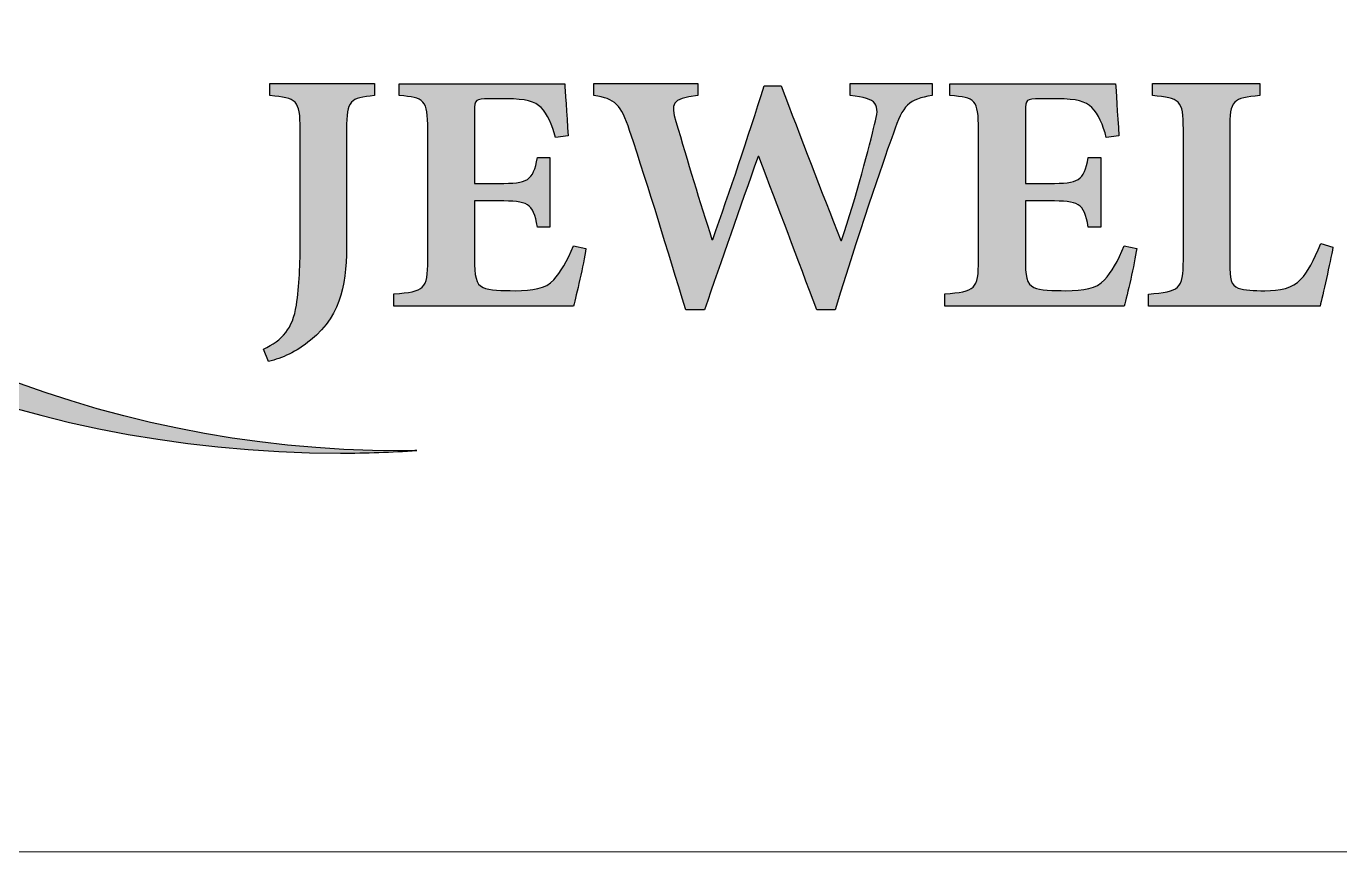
# Model space of a CAD drawing. Header units: millimetres. Extents: x -661.7 to -611.7, y -43.4 to 6.6.
# Drawn here: x -642.67 to -624.59, y -43.44 to -32.07 of the extents above; entities that cross this region are included whole.
import ezdxf

# ---------------------------------------------------------------- set-up
doc = ezdxf.new("R2010")
doc.units = ezdxf.units.MM
doc.header["$MEASUREMENT"] = 0
doc.layers.add('Layer 1', color=7, linetype='Continuous')

msp = doc.modelspace()

# ---------------------------------------------------------------- hatches: boundary and pattern name
at = {"layer": 'Layer 1', "true_color": 0x201e1e}
h = msp.add_hatch(color=250, dxfattribs=at)
edge = h.paths.add_edge_path()
edge.add_spline(control_points=[(-652.4869, -19.6005), (-652.6852, -20.5823), (-652.7894, -21.5983), (-652.7894, -22.6386), (-652.7894, -31.0771), (-645.9486, -37.9179), (-637.51, -37.9179), (-637.4375, -37.9179), (-637.3653, -37.9162), (-637.293, -37.9152), (-637.6408, -37.937), (-637.9912, -37.9494), (-638.3445, -37.9494), (-647.4663, -37.9494), (-654.8609, -30.5548), (-654.8609, -21.4331), (-654.8609, -20.5824), (-654.7965, -19.7469), (-654.6724, -18.9309), (-654.6018, -19.1911), (-654.4667, -19.4312), (-654.2602, -19.6111), (-653.8859, -19.9373), (-653.3138, -20.0605), (-652.8514, -19.8595), (-652.7104, -19.7982), (-652.5877, -19.7088), (-652.4869, -19.6005)], knot_values=[0, 0, 0, 0, 0.1111111, 0.1111111, 0.1111111, 0.2222222, 0.2222222, 0.2222222, 0.3333333, 0.3333333, 0.3333333, 0.4444444, 0.4444444, 0.4444444, 0.5555556, 0.5555556, 0.5555556, 0.6666667, 0.6666667, 0.6666667, 0.7777778, 0.7777778, 0.7777778, 0.8888889, 0.8888889, 0.8888889, 1, 1, 1, 1], degree=3, periodic=1)
h = msp.add_hatch(color=250, dxfattribs=at)
edge = h.paths.add_edge_path()
edge.add_spline(control_points=[(-637.8738, -32.8617), (-637.8738, -32.8617), (-639.3149, -32.8617), (-639.3149, -32.8617), (-639.3149, -32.8617), (-639.3149, -33.0267), (-639.3149, -33.0267), (-638.9507, -33.0586), (-638.899, -33.0872), (-638.899, -33.4898), (-638.899, -33.4898), (-638.899, -35.0178), (-638.899, -35.0178), (-638.899, -35.3468), (-638.9089, -35.646), (-638.9507, -35.9144), (-639.0024, -36.2334), (-639.141, -36.3974), (-639.4051, -36.5162), (-639.4051, -36.5162), (-639.3347, -36.6878), (-639.3347, -36.6878), (-639.1476, -36.6427), (-638.954, -36.5591), (-638.7571, -36.3941), (-638.3028, -36.0233), (-638.261, -35.5723), (-638.261, -35.0211), (-638.261, -35.0211), (-638.261, -33.4898), (-638.261, -33.4898), (-638.261, -33.0872), (-638.2126, -33.0586), (-637.8738, -33.0267), (-637.8738, -33.0267), (-637.8738, -32.8617), (-637.8738, -32.8617)], knot_values=[0, 0, 0, 0, 0.0833333, 0.0833333, 0.0833333, 0.1666667, 0.1666667, 0.1666667, 0.25, 0.25, 0.25, 0.3333333, 0.3333333, 0.3333333, 0.4166667, 0.4166667, 0.4166667, 0.5, 0.5, 0.5, 0.5833333, 0.5833333, 0.5833333, 0.6666667, 0.6666667, 0.6666667, 0.75, 0.75, 0.75, 0.8333333, 0.8333333, 0.8333333, 0.9166667, 0.9166667, 0.9166667, 1, 1, 1, 1], degree=3, periodic=1)
h = msp.add_hatch(color=250, dxfattribs=at)
edge = h.paths.add_edge_path()
edge.add_spline(control_points=[(-635.1356, -35.0938), (-635.2236, -35.3072), (-635.3139, -35.4623), (-635.4074, -35.5646), (-635.5185, -35.6878), (-635.7, -35.7131), (-635.9398, -35.7131), (-636.1169, -35.7131), (-636.2984, -35.7076), (-636.382, -35.668), (-636.4821, -35.6262), (-636.4987, -35.5041), (-636.4987, -35.2775), (-636.4987, -35.2775), (-636.4987, -34.4777), (-636.4987, -34.4777), (-636.4987, -34.4777), (-636.1686, -34.4777), (-636.1686, -34.4777), (-635.7616, -34.4777), (-635.6934, -34.4975), (-635.6329, -34.8363), (-635.6329, -34.8363), (-635.4612, -34.8363), (-635.4612, -34.8363), (-635.4612, -34.8363), (-635.4612, -33.8793), (-635.4612, -33.8793), (-635.4612, -33.8793), (-635.6329, -33.8793), (-635.6329, -33.8793), (-635.6934, -34.2071), (-635.7616, -34.2357), (-636.1686, -34.2357), (-636.1686, -34.2357), (-636.4987, -34.2357), (-636.4987, -34.2357), (-636.4987, -34.2357), (-636.4987, -33.2357), (-636.4987, -33.2357), (-636.4987, -33.0817), (-636.4854, -33.0718), (-636.2984, -33.0718), (-636.2984, -33.0718), (-636.0531, -33.0718), (-636.0531, -33.0718), (-635.7968, -33.0718), (-635.6681, -33.107), (-635.5823, -33.1906), (-635.4965, -33.2742), (-635.4261, -33.4381), (-635.3842, -33.602), (-635.3842, -33.602), (-635.2104, -33.58), (-635.2104, -33.58), (-635.2292, -33.2742), (-635.2523, -32.9464), (-635.2555, -32.8628), (-635.2555, -32.8628), (-637.536, -32.8628), (-637.536, -32.8628), (-637.536, -32.8628), (-637.536, -33.0267), (-637.536, -33.0267), (-637.1884, -33.0553), (-637.1433, -33.0784), (-637.1433, -33.4975), (-637.1433, -33.4975), (-637.1433, -35.2907), (-637.1433, -35.2907), (-637.1433, -35.6977), (-637.1884, -35.723), (-637.6075, -35.7582), (-637.6075, -35.7582), (-637.6075, -35.9243), (-637.6075, -35.9243), (-637.6075, -35.9243), (-635.1356, -35.9243), (-635.1356, -35.9243), (-635.0971, -35.7835), (-634.997, -35.349), (-634.9651, -35.1322), (-634.9651, -35.1322), (-635.1356, -35.0938), (-635.1356, -35.0938)], knot_values=[0, 0, 0, 0, 0.0357143, 0.0357143, 0.0357143, 0.0714286, 0.0714286, 0.0714286, 0.1071429, 0.1071429, 0.1071429, 0.1428571, 0.1428571, 0.1428571, 0.1785714, 0.1785714, 0.1785714, 0.2142857, 0.2142857, 0.2142857, 0.25, 0.25, 0.25, 0.2857143, 0.2857143, 0.2857143, 0.3214286, 0.3214286, 0.3214286, 0.3571429, 0.3571429, 0.3571429, 0.3928571, 0.3928571, 0.3928571, 0.4285714, 0.4285714, 0.4285714, 0.4642857, 0.4642857, 0.4642857, 0.5, 0.5, 0.5, 0.5357143, 0.5357143, 0.5357143, 0.5714286, 0.5714286, 0.5714286, 0.6071429, 0.6071429, 0.6071429, 0.6428571, 0.6428571, 0.6428571, 0.6785714, 0.6785714, 0.6785714, 0.7142857, 0.7142857, 0.7142857, 0.75, 0.75, 0.75, 0.7857143, 0.7857143, 0.7857143, 0.8214286, 0.8214286, 0.8214286, 0.8571429, 0.8571429, 0.8571429, 0.8928571, 0.8928571, 0.8928571, 0.9285714, 0.9285714, 0.9285714, 0.9642857, 0.9642857, 0.9642857, 1, 1, 1, 1], degree=3, periodic=1)
h = msp.add_hatch(color=250, dxfattribs=at)
edge = h.paths.add_edge_path()
edge.add_spline(control_points=[(-630.1985, -32.8617), (-630.1985, -32.8617), (-631.3282, -32.8617), (-631.3282, -32.8617), (-631.3282, -32.8617), (-631.3282, -33.0267), (-631.3282, -33.0267), (-630.941, -33.0652), (-630.9157, -33.1455), (-630.9894, -33.426), (-631.0543, -33.69), (-631.2469, -34.4359), (-631.4438, -35.0222), (-631.4438, -35.0222), (-631.4536, -35.0222), (-631.4536, -35.0222), (-631.7276, -34.3391), (-632.0015, -33.6097), (-632.2787, -32.8903), (-632.2787, -32.8903), (-632.5108, -32.8903), (-632.5108, -32.8903), (-632.7397, -33.6229), (-632.9839, -34.3424), (-633.2193, -35.009), (-633.2193, -35.009), (-633.2292, -35.009), (-633.2292, -35.009), (-633.3964, -34.4865), (-633.5647, -33.9387), (-633.7254, -33.3842), (-633.7968, -33.1455), (-633.7968, -33.0685), (-633.4261, -33.0267), (-633.4261, -33.0267), (-633.4261, -32.8617), (-633.4261, -32.8617), (-633.4261, -32.8617), (-634.854, -32.8617), (-634.854, -32.8617), (-634.854, -32.8617), (-634.854, -33.0267), (-634.854, -33.0267), (-634.5603, -33.0685), (-634.4833, -33.1455), (-634.3634, -33.5096), (-634.0861, -34.3391), (-633.8507, -35.1257), (-633.59, -35.9771), (-633.59, -35.9771), (-633.3326, -35.9771), (-633.3326, -35.9771), (-633.0972, -35.2896), (-632.8486, -34.5866), (-632.5944, -33.865), (-632.5944, -33.865), (-632.5845, -33.865), (-632.5845, -33.865), (-632.3073, -34.5866), (-632.0532, -35.2676), (-631.7859, -35.9771), (-631.7859, -35.9771), (-631.534, -35.9771), (-631.534, -35.9771), (-631.1247, -34.6581), (-630.8387, -33.8386), (-630.732, -33.5459), (-630.6, -33.1488), (-630.5175, -33.0784), (-630.1985, -33.0267), (-630.1985, -33.0267), (-630.1985, -32.8617), (-630.1985, -32.8617)], knot_values=[0, 0, 0, 0, 0.0416667, 0.0416667, 0.0416667, 0.0833333, 0.0833333, 0.0833333, 0.125, 0.125, 0.125, 0.1666667, 0.1666667, 0.1666667, 0.2083333, 0.2083333, 0.2083333, 0.25, 0.25, 0.25, 0.2916667, 0.2916667, 0.2916667, 0.3333333, 0.3333333, 0.3333333, 0.375, 0.375, 0.375, 0.4166667, 0.4166667, 0.4166667, 0.4583333, 0.4583333, 0.4583333, 0.5, 0.5, 0.5, 0.5416667, 0.5416667, 0.5416667, 0.5833333, 0.5833333, 0.5833333, 0.625, 0.625, 0.625, 0.6666667, 0.6666667, 0.6666667, 0.7083333, 0.7083333, 0.7083333, 0.75, 0.75, 0.75, 0.7916667, 0.7916667, 0.7916667, 0.8333333, 0.8333333, 0.8333333, 0.875, 0.875, 0.875, 0.9166667, 0.9166667, 0.9166667, 0.9583333, 0.9583333, 0.9583333, 1, 1, 1, 1], degree=3, periodic=1)
h = msp.add_hatch(color=250, dxfattribs=at)
edge = h.paths.add_edge_path()
edge.add_spline(control_points=[(-627.5517, -35.0938), (-627.6397, -35.3072), (-627.7299, -35.4623), (-627.8234, -35.5646), (-627.9345, -35.6878), (-628.116, -35.7131), (-628.3558, -35.7131), (-628.5329, -35.7131), (-628.7145, -35.7076), (-628.7981, -35.668), (-628.8982, -35.6262), (-628.9147, -35.5041), (-628.9147, -35.2775), (-628.9147, -35.2775), (-628.9147, -34.4777), (-628.9147, -34.4777), (-628.9147, -34.4777), (-628.5846, -34.4777), (-628.5846, -34.4777), (-628.1776, -34.4777), (-628.1094, -34.4975), (-628.0489, -34.8363), (-628.0489, -34.8363), (-627.8773, -34.8363), (-627.8773, -34.8363), (-627.8773, -34.8363), (-627.8773, -33.8793), (-627.8773, -33.8793), (-627.8773, -33.8793), (-628.0489, -33.8793), (-628.0489, -33.8793), (-628.1094, -34.2071), (-628.1776, -34.2357), (-628.5846, -34.2357), (-628.5846, -34.2357), (-628.9147, -34.2357), (-628.9147, -34.2357), (-628.9147, -34.2357), (-628.9147, -33.2357), (-628.9147, -33.2357), (-628.9147, -33.0817), (-628.9015, -33.0718), (-628.7145, -33.0718), (-628.7145, -33.0718), (-628.4691, -33.0718), (-628.4691, -33.0718), (-628.2128, -33.0718), (-628.0841, -33.107), (-627.9983, -33.1906), (-627.9125, -33.2742), (-627.8421, -33.4381), (-627.8003, -33.602), (-627.8003, -33.602), (-627.6265, -33.58), (-627.6265, -33.58), (-627.6452, -33.2742), (-627.6683, -32.9464), (-627.6716, -32.8628), (-627.6716, -32.8628), (-629.952, -32.8628), (-629.952, -32.8628), (-629.952, -32.8628), (-629.952, -33.0267), (-629.952, -33.0267), (-629.6044, -33.0553), (-629.5593, -33.0784), (-629.5593, -33.4975), (-629.5593, -33.4975), (-629.5593, -35.2907), (-629.5593, -35.2907), (-629.5593, -35.6977), (-629.6044, -35.723), (-630.0236, -35.7582), (-630.0236, -35.7582), (-630.0236, -35.9243), (-630.0236, -35.9243), (-630.0236, -35.9243), (-627.5517, -35.9243), (-627.5517, -35.9243), (-627.5132, -35.7835), (-627.413, -35.349), (-627.3812, -35.1322), (-627.3812, -35.1322), (-627.5517, -35.0938), (-627.5517, -35.0938)], knot_values=[0, 0, 0, 0, 0.0357143, 0.0357143, 0.0357143, 0.0714286, 0.0714286, 0.0714286, 0.1071429, 0.1071429, 0.1071429, 0.1428571, 0.1428571, 0.1428571, 0.1785714, 0.1785714, 0.1785714, 0.2142857, 0.2142857, 0.2142857, 0.25, 0.25, 0.25, 0.2857143, 0.2857143, 0.2857143, 0.3214286, 0.3214286, 0.3214286, 0.3571429, 0.3571429, 0.3571429, 0.3928571, 0.3928571, 0.3928571, 0.4285714, 0.4285714, 0.4285714, 0.4642857, 0.4642857, 0.4642857, 0.5, 0.5, 0.5, 0.5357143, 0.5357143, 0.5357143, 0.5714286, 0.5714286, 0.5714286, 0.6071429, 0.6071429, 0.6071429, 0.6428571, 0.6428571, 0.6428571, 0.6785714, 0.6785714, 0.6785714, 0.7142857, 0.7142857, 0.7142857, 0.75, 0.75, 0.75, 0.7857143, 0.7857143, 0.7857143, 0.8214286, 0.8214286, 0.8214286, 0.8571429, 0.8571429, 0.8571429, 0.8928571, 0.8928571, 0.8928571, 0.9285714, 0.9285714, 0.9285714, 0.9642857, 0.9642857, 0.9642857, 1, 1, 1, 1], degree=3, periodic=1)
h = msp.add_hatch(color=250, dxfattribs=at)
edge = h.paths.add_edge_path()
edge.add_spline(control_points=[(-624.8466, -35.0619), (-624.9434, -35.3072), (-625.0303, -35.4557), (-625.1205, -35.5558), (-625.2338, -35.6812), (-625.4109, -35.7131), (-625.6166, -35.7131), (-625.7684, -35.7131), (-625.8938, -35.7098), (-625.984, -35.6779), (-626.0841, -35.6361), (-626.1006, -35.5558), (-626.1006, -35.3325), (-626.1006, -35.3325), (-626.1006, -33.4909), (-626.1006, -33.4909), (-626.1006, -33.0872), (-626.0555, -33.0586), (-625.6848, -33.0267), (-625.6848, -33.0267), (-625.6848, -32.8617), (-625.6848, -32.8617), (-625.6848, -32.8617), (-627.1644, -32.8617), (-627.1644, -32.8617), (-627.1644, -32.8617), (-627.1644, -33.0267), (-627.1644, -33.0267), (-626.7904, -33.0586), (-626.7387, -33.0872), (-626.7387, -33.4909), (-626.7387, -33.4909), (-626.7387, -35.2874), (-626.7387, -35.2874), (-626.7387, -35.6988), (-626.7904, -35.7241), (-627.2194, -35.7593), (-627.2194, -35.7593), (-627.2194, -35.9243), (-627.2194, -35.9243), (-627.2194, -35.9243), (-624.8565, -35.9243), (-624.8565, -35.9243), (-624.8213, -35.7934), (-624.7178, -35.3204), (-624.6794, -35.1136), (-624.6794, -35.1136), (-624.8466, -35.0619), (-624.8466, -35.0619)], knot_values=[0, 0, 0, 0, 0.0625, 0.0625, 0.0625, 0.125, 0.125, 0.125, 0.1875, 0.1875, 0.1875, 0.25, 0.25, 0.25, 0.3125, 0.3125, 0.3125, 0.375, 0.375, 0.375, 0.4375, 0.4375, 0.4375, 0.5, 0.5, 0.5, 0.5625, 0.5625, 0.5625, 0.625, 0.625, 0.625, 0.6875, 0.6875, 0.6875, 0.75, 0.75, 0.75, 0.8125, 0.8125, 0.8125, 0.875, 0.875, 0.875, 0.9375, 0.9375, 0.9375, 1, 1, 1, 1], degree=3, periodic=1)

# ---------------------------------------------------------------- linework, layer by layer
at = {"layer": 'Layer 1', "color": 250, "lineweight": 18}
msp.add_open_spline([(-649.7355, 6.5615), (-649.7355, 6.5615), (-623.7355, 6.5615), (-623.7355, 6.5615), (-623.7355, 6.5615), (-611.7355, -5.4385), (-611.7355, -5.4385), (-611.7355, -5.4385), (-611.7355, -31.4385), (-611.7355, -31.4385), (-611.7355, -31.4385), (-623.7355, -43.4385), (-623.7355, -43.4385), (-623.7355, -43.4385), (-649.7355, -43.4385), (-649.7355, -43.4385), (-649.7355, -43.4385), (-661.7355, -31.4385), (-661.7355, -31.4385), (-661.7355, -31.4385), (-661.7355, -5.4385), (-661.7355, -5.4385), (-661.7355, -5.4385), (-649.7355, 6.5615), (-649.7355, 6.5615)], degree=3, knots=[0, 0, 0, 0, 0.125, 0.125, 0.125, 0.25, 0.25, 0.25, 0.375, 0.375, 0.375, 0.5, 0.5, 0.5, 0.625, 0.625, 0.625, 0.75, 0.75, 0.75, 0.875, 0.875, 0.875, 1, 1, 1, 1], dxfattribs=at)
at = {"layer": 'Layer 1', "color": 250}
for points, knots in [([(-652.4869, -19.6005), (-652.6852, -20.5823), (-652.7894, -21.5983), (-652.7894, -22.6386), (-652.7894, -31.0771), (-645.9486, -37.9179), (-637.51, -37.9179), (-637.4375, -37.9179), (-637.3653, -37.9162), (-637.293, -37.9152), (-637.6408, -37.937), (-637.9912, -37.9494), (-638.3445, -37.9494), (-647.4663, -37.9494), (-654.8609, -30.5548), (-654.8609, -21.4331), (-654.8609, -20.5824), (-654.7965, -19.7469), (-654.6724, -18.9309), (-654.6018, -19.1911), (-654.4667, -19.4312), (-654.2602, -19.6111), (-653.8859, -19.9373), (-653.3138, -20.0605), (-652.8514, -19.8595), (-652.7104, -19.7982), (-652.5877, -19.7088), (-652.4869, -19.6005)], [0, 0, 0, 0, 0.1111111, 0.1111111, 0.1111111, 0.2222222, 0.2222222, 0.2222222, 0.3333333, 0.3333333, 0.3333333, 0.4444444, 0.4444444, 0.4444444, 0.5555556, 0.5555556, 0.5555556, 0.6666667, 0.6666667, 0.6666667, 0.7777778, 0.7777778, 0.7777778, 0.8888889, 0.8888889, 0.8888889, 1, 1, 1, 1]), ([(-637.8738, -32.8617), (-637.8738, -32.8617), (-639.3149, -32.8617), (-639.3149, -32.8617), (-639.3149, -32.8617), (-639.3149, -33.0267), (-639.3149, -33.0267), (-638.9507, -33.0586), (-638.899, -33.0872), (-638.899, -33.4898), (-638.899, -33.4898), (-638.899, -35.0178), (-638.899, -35.0178), (-638.899, -35.3468), (-638.9089, -35.646), (-638.9507, -35.9144), (-639.0024, -36.2334), (-639.141, -36.3974), (-639.4051, -36.5162), (-639.4051, -36.5162), (-639.3347, -36.6878), (-639.3347, -36.6878), (-639.1476, -36.6427), (-638.954, -36.5591), (-638.7571, -36.3941), (-638.3028, -36.0233), (-638.261, -35.5723), (-638.261, -35.0211), (-638.261, -35.0211), (-638.261, -33.4898), (-638.261, -33.4898), (-638.261, -33.0872), (-638.2126, -33.0586), (-637.8738, -33.0267), (-637.8738, -33.0267), (-637.8738, -32.8617), (-637.8738, -32.8617)], [0, 0, 0, 0, 0.0833333, 0.0833333, 0.0833333, 0.1666667, 0.1666667, 0.1666667, 0.25, 0.25, 0.25, 0.3333333, 0.3333333, 0.3333333, 0.4166667, 0.4166667, 0.4166667, 0.5, 0.5, 0.5, 0.5833333, 0.5833333, 0.5833333, 0.6666667, 0.6666667, 0.6666667, 0.75, 0.75, 0.75, 0.8333333, 0.8333333, 0.8333333, 0.9166667, 0.9166667, 0.9166667, 1, 1, 1, 1]), ([(-635.1356, -35.0938), (-635.2236, -35.3072), (-635.3139, -35.4623), (-635.4074, -35.5646), (-635.5185, -35.6878), (-635.7, -35.7131), (-635.9398, -35.7131), (-636.1169, -35.7131), (-636.2984, -35.7076), (-636.382, -35.668), (-636.4821, -35.6262), (-636.4987, -35.5041), (-636.4987, -35.2775), (-636.4987, -35.2775), (-636.4987, -34.4777), (-636.4987, -34.4777), (-636.4987, -34.4777), (-636.1686, -34.4777), (-636.1686, -34.4777), (-635.7616, -34.4777), (-635.6934, -34.4975), (-635.6329, -34.8363), (-635.6329, -34.8363), (-635.4612, -34.8363), (-635.4612, -34.8363), (-635.4612, -34.8363), (-635.4612, -33.8793), (-635.4612, -33.8793), (-635.4612, -33.8793), (-635.6329, -33.8793), (-635.6329, -33.8793), (-635.6934, -34.2071), (-635.7616, -34.2357), (-636.1686, -34.2357), (-636.1686, -34.2357), (-636.4987, -34.2357), (-636.4987, -34.2357), (-636.4987, -34.2357), (-636.4987, -33.2357), (-636.4987, -33.2357), (-636.4987, -33.0817), (-636.4854, -33.0718), (-636.2984, -33.0718), (-636.2984, -33.0718), (-636.0531, -33.0718), (-636.0531, -33.0718), (-635.7968, -33.0718), (-635.6681, -33.107), (-635.5823, -33.1906), (-635.4965, -33.2742), (-635.4261, -33.4381), (-635.3842, -33.602), (-635.3842, -33.602), (-635.2104, -33.58), (-635.2104, -33.58), (-635.2292, -33.2742), (-635.2523, -32.9464), (-635.2555, -32.8628), (-635.2555, -32.8628), (-637.536, -32.8628), (-637.536, -32.8628), (-637.536, -32.8628), (-637.536, -33.0267), (-637.536, -33.0267), (-637.1884, -33.0553), (-637.1433, -33.0784), (-637.1433, -33.4975), (-637.1433, -33.4975), (-637.1433, -35.2907), (-637.1433, -35.2907), (-637.1433, -35.6977), (-637.1884, -35.723), (-637.6075, -35.7582), (-637.6075, -35.7582), (-637.6075, -35.9243), (-637.6075, -35.9243), (-637.6075, -35.9243), (-635.1356, -35.9243), (-635.1356, -35.9243), (-635.0971, -35.7835), (-634.997, -35.349), (-634.9651, -35.1322), (-634.9651, -35.1322), (-635.1356, -35.0938), (-635.1356, -35.0938)], [0, 0, 0, 0, 0.0357143, 0.0357143, 0.0357143, 0.0714286, 0.0714286, 0.0714286, 0.1071429, 0.1071429, 0.1071429, 0.1428571, 0.1428571, 0.1428571, 0.1785714, 0.1785714, 0.1785714, 0.2142857, 0.2142857, 0.2142857, 0.25, 0.25, 0.25, 0.2857143, 0.2857143, 0.2857143, 0.3214286, 0.3214286, 0.3214286, 0.3571429, 0.3571429, 0.3571429, 0.3928571, 0.3928571, 0.3928571, 0.4285714, 0.4285714, 0.4285714, 0.4642857, 0.4642857, 0.4642857, 0.5, 0.5, 0.5, 0.5357143, 0.5357143, 0.5357143, 0.5714286, 0.5714286, 0.5714286, 0.6071429, 0.6071429, 0.6071429, 0.6428571, 0.6428571, 0.6428571, 0.6785714, 0.6785714, 0.6785714, 0.7142857, 0.7142857, 0.7142857, 0.75, 0.75, 0.75, 0.7857143, 0.7857143, 0.7857143, 0.8214286, 0.8214286, 0.8214286, 0.8571429, 0.8571429, 0.8571429, 0.8928571, 0.8928571, 0.8928571, 0.9285714, 0.9285714, 0.9285714, 0.9642857, 0.9642857, 0.9642857, 1, 1, 1, 1]), ([(-630.1985, -32.8617), (-630.1985, -32.8617), (-631.3282, -32.8617), (-631.3282, -32.8617), (-631.3282, -32.8617), (-631.3282, -33.0267), (-631.3282, -33.0267), (-630.941, -33.0652), (-630.9157, -33.1455), (-630.9894, -33.426), (-631.0543, -33.69), (-631.2469, -34.4359), (-631.4438, -35.0222), (-631.4438, -35.0222), (-631.4536, -35.0222), (-631.4536, -35.0222), (-631.7276, -34.3391), (-632.0015, -33.6097), (-632.2787, -32.8903), (-632.2787, -32.8903), (-632.5108, -32.8903), (-632.5108, -32.8903), (-632.7397, -33.6229), (-632.9839, -34.3424), (-633.2193, -35.009), (-633.2193, -35.009), (-633.2292, -35.009), (-633.2292, -35.009), (-633.3964, -34.4865), (-633.5647, -33.9387), (-633.7254, -33.3842), (-633.7968, -33.1455), (-633.7968, -33.0685), (-633.4261, -33.0267), (-633.4261, -33.0267), (-633.4261, -32.8617), (-633.4261, -32.8617), (-633.4261, -32.8617), (-634.854, -32.8617), (-634.854, -32.8617), (-634.854, -32.8617), (-634.854, -33.0267), (-634.854, -33.0267), (-634.5603, -33.0685), (-634.4833, -33.1455), (-634.3634, -33.5096), (-634.0861, -34.3391), (-633.8507, -35.1257), (-633.59, -35.9771), (-633.59, -35.9771), (-633.3326, -35.9771), (-633.3326, -35.9771), (-633.0972, -35.2896), (-632.8486, -34.5866), (-632.5944, -33.865), (-632.5944, -33.865), (-632.5845, -33.865), (-632.5845, -33.865), (-632.3073, -34.5866), (-632.0532, -35.2676), (-631.7859, -35.9771), (-631.7859, -35.9771), (-631.534, -35.9771), (-631.534, -35.9771), (-631.1247, -34.6581), (-630.8387, -33.8386), (-630.732, -33.5459), (-630.6, -33.1488), (-630.5175, -33.0784), (-630.1985, -33.0267), (-630.1985, -33.0267), (-630.1985, -32.8617), (-630.1985, -32.8617)], [0, 0, 0, 0, 0.0416667, 0.0416667, 0.0416667, 0.0833333, 0.0833333, 0.0833333, 0.125, 0.125, 0.125, 0.1666667, 0.1666667, 0.1666667, 0.2083333, 0.2083333, 0.2083333, 0.25, 0.25, 0.25, 0.2916667, 0.2916667, 0.2916667, 0.3333333, 0.3333333, 0.3333333, 0.375, 0.375, 0.375, 0.4166667, 0.4166667, 0.4166667, 0.4583333, 0.4583333, 0.4583333, 0.5, 0.5, 0.5, 0.5416667, 0.5416667, 0.5416667, 0.5833333, 0.5833333, 0.5833333, 0.625, 0.625, 0.625, 0.6666667, 0.6666667, 0.6666667, 0.7083333, 0.7083333, 0.7083333, 0.75, 0.75, 0.75, 0.7916667, 0.7916667, 0.7916667, 0.8333333, 0.8333333, 0.8333333, 0.875, 0.875, 0.875, 0.9166667, 0.9166667, 0.9166667, 0.9583333, 0.9583333, 0.9583333, 1, 1, 1, 1]), ([(-627.5517, -35.0938), (-627.6397, -35.3072), (-627.7299, -35.4623), (-627.8234, -35.5646), (-627.9345, -35.6878), (-628.116, -35.7131), (-628.3558, -35.7131), (-628.5329, -35.7131), (-628.7145, -35.7076), (-628.7981, -35.668), (-628.8982, -35.6262), (-628.9147, -35.5041), (-628.9147, -35.2775), (-628.9147, -35.2775), (-628.9147, -34.4777), (-628.9147, -34.4777), (-628.9147, -34.4777), (-628.5846, -34.4777), (-628.5846, -34.4777), (-628.1776, -34.4777), (-628.1094, -34.4975), (-628.0489, -34.8363), (-628.0489, -34.8363), (-627.8773, -34.8363), (-627.8773, -34.8363), (-627.8773, -34.8363), (-627.8773, -33.8793), (-627.8773, -33.8793), (-627.8773, -33.8793), (-628.0489, -33.8793), (-628.0489, -33.8793), (-628.1094, -34.2071), (-628.1776, -34.2357), (-628.5846, -34.2357), (-628.5846, -34.2357), (-628.9147, -34.2357), (-628.9147, -34.2357), (-628.9147, -34.2357), (-628.9147, -33.2357), (-628.9147, -33.2357), (-628.9147, -33.0817), (-628.9015, -33.0718), (-628.7145, -33.0718), (-628.7145, -33.0718), (-628.4691, -33.0718), (-628.4691, -33.0718), (-628.2128, -33.0718), (-628.0841, -33.107), (-627.9983, -33.1906), (-627.9125, -33.2742), (-627.8421, -33.4381), (-627.8003, -33.602), (-627.8003, -33.602), (-627.6265, -33.58), (-627.6265, -33.58), (-627.6452, -33.2742), (-627.6683, -32.9464), (-627.6716, -32.8628), (-627.6716, -32.8628), (-629.952, -32.8628), (-629.952, -32.8628), (-629.952, -32.8628), (-629.952, -33.0267), (-629.952, -33.0267), (-629.6044, -33.0553), (-629.5593, -33.0784), (-629.5593, -33.4975), (-629.5593, -33.4975), (-629.5593, -35.2907), (-629.5593, -35.2907), (-629.5593, -35.6977), (-629.6044, -35.723), (-630.0236, -35.7582), (-630.0236, -35.7582), (-630.0236, -35.9243), (-630.0236, -35.9243), (-630.0236, -35.9243), (-627.5517, -35.9243), (-627.5517, -35.9243), (-627.5132, -35.7835), (-627.413, -35.349), (-627.3812, -35.1322), (-627.3812, -35.1322), (-627.5517, -35.0938), (-627.5517, -35.0938)], [0, 0, 0, 0, 0.0357143, 0.0357143, 0.0357143, 0.0714286, 0.0714286, 0.0714286, 0.1071429, 0.1071429, 0.1071429, 0.1428571, 0.1428571, 0.1428571, 0.1785714, 0.1785714, 0.1785714, 0.2142857, 0.2142857, 0.2142857, 0.25, 0.25, 0.25, 0.2857143, 0.2857143, 0.2857143, 0.3214286, 0.3214286, 0.3214286, 0.3571429, 0.3571429, 0.3571429, 0.3928571, 0.3928571, 0.3928571, 0.4285714, 0.4285714, 0.4285714, 0.4642857, 0.4642857, 0.4642857, 0.5, 0.5, 0.5, 0.5357143, 0.5357143, 0.5357143, 0.5714286, 0.5714286, 0.5714286, 0.6071429, 0.6071429, 0.6071429, 0.6428571, 0.6428571, 0.6428571, 0.6785714, 0.6785714, 0.6785714, 0.7142857, 0.7142857, 0.7142857, 0.75, 0.75, 0.75, 0.7857143, 0.7857143, 0.7857143, 0.8214286, 0.8214286, 0.8214286, 0.8571429, 0.8571429, 0.8571429, 0.8928571, 0.8928571, 0.8928571, 0.9285714, 0.9285714, 0.9285714, 0.9642857, 0.9642857, 0.9642857, 1, 1, 1, 1]), ([(-624.8466, -35.0619), (-624.9434, -35.3072), (-625.0303, -35.4557), (-625.1205, -35.5558), (-625.2338, -35.6812), (-625.4109, -35.7131), (-625.6166, -35.7131), (-625.7684, -35.7131), (-625.8938, -35.7098), (-625.984, -35.6779), (-626.0841, -35.6361), (-626.1006, -35.5558), (-626.1006, -35.3325), (-626.1006, -35.3325), (-626.1006, -33.4909), (-626.1006, -33.4909), (-626.1006, -33.0872), (-626.0555, -33.0586), (-625.6848, -33.0267), (-625.6848, -33.0267), (-625.6848, -32.8617), (-625.6848, -32.8617), (-625.6848, -32.8617), (-627.1644, -32.8617), (-627.1644, -32.8617), (-627.1644, -32.8617), (-627.1644, -33.0267), (-627.1644, -33.0267), (-626.7904, -33.0586), (-626.7387, -33.0872), (-626.7387, -33.4909), (-626.7387, -33.4909), (-626.7387, -35.2874), (-626.7387, -35.2874), (-626.7387, -35.6988), (-626.7904, -35.7241), (-627.2194, -35.7593), (-627.2194, -35.7593), (-627.2194, -35.9243), (-627.2194, -35.9243), (-627.2194, -35.9243), (-624.8565, -35.9243), (-624.8565, -35.9243), (-624.8213, -35.7934), (-624.7178, -35.3204), (-624.6794, -35.1136), (-624.6794, -35.1136), (-624.8466, -35.0619), (-624.8466, -35.0619)], [0, 0, 0, 0, 0.0625, 0.0625, 0.0625, 0.125, 0.125, 0.125, 0.1875, 0.1875, 0.1875, 0.25, 0.25, 0.25, 0.3125, 0.3125, 0.3125, 0.375, 0.375, 0.375, 0.4375, 0.4375, 0.4375, 0.5, 0.5, 0.5, 0.5625, 0.5625, 0.5625, 0.625, 0.625, 0.625, 0.6875, 0.6875, 0.6875, 0.75, 0.75, 0.75, 0.8125, 0.8125, 0.8125, 0.875, 0.875, 0.875, 0.9375, 0.9375, 0.9375, 1, 1, 1, 1])]:
    msp.add_open_spline(points, degree=3, knots=knots, dxfattribs=at)

doc.saveas('drawing.dxf')
